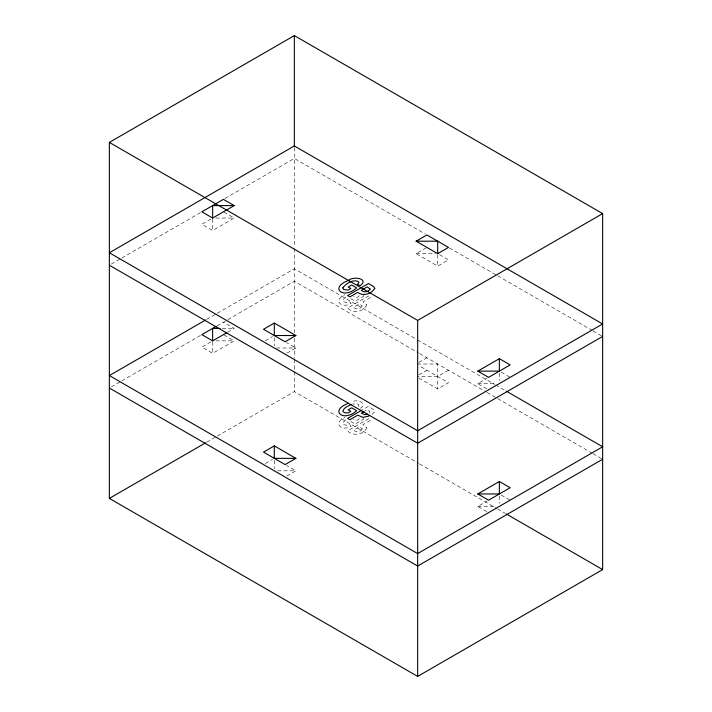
<?xml version="1.0" encoding="UTF-8"?>
<svg xmlns="http://www.w3.org/2000/svg" width="712" height="712" viewBox="0 0 712 712"><rect width="100%" height="100%" fill="white"/><g stroke="black" fill="none" stroke-linecap="round" stroke-linejoin="round"><path stroke-width="0.53" stroke-dasharray="3.56 2.67" d="M359.088 295.569L358.982 296.29L356.329 297.821L353.686 296.299M359.088 418.389L358.982 419.119L356.329 420.641L353.686 419.119M363.779 295.195L363.458 296.397L355.146 301.203L350.171 298.328M363.779 418.015L363.458 419.217L355.146 424.023L350.171 421.148M358.358 406.481L358.768 404.736L357.246 403.731L352.547 404.042M369.314 413.102L369.875 411.385L367.241 409.703L364.704 411.162M360.406 408.35C368.62 403.152 356.543 398.569 351.826 401.995M345.783 297.064L343.042 299.618L343.086 301.541L346.255 302.466L349.592 301.585L351.096 303.365C341.609 309.293 332.184 299.912 345.142 294.635M345.783 419.893L343.042 422.438L343.086 424.361L346.255 425.287L349.592 424.414L351.096 426.185C341.609 432.113 332.184 422.732 345.142 417.454M371.949 414.384L374.209 412.364L374.601 410.237L368.469 406.329L361.829 410.165M111.286 264.108L120.915 258.545M121.877 257.984L200.882 212.381M224.974 198.47L294.341 158.42L425.367 234.07M210.841 219.091L201.843 224.28L212.639 230.51L234.221 218.05L223.426 211.82M206.667 319.403L216.297 313.841M217.267 313.28L294.341 268.78L416.698 339.428M111.286 386.928L120.915 381.365M121.877 380.813L200.882 335.201M217.133 325.811L226.897 320.178M227.858 319.626L294.341 281.24L418.62 353.001M210.841 341.911L201.843 347.1L212.639 353.33L234.221 340.87L223.426 334.64M227.653 332.201L234.221 328.41L223.426 322.18M265.309 340.719L272.5 336.571M439.5 254.691L448.489 259.88L437.702 266.11L416.12 253.65L426.906 247.42M286.892 353.179L295.88 347.99L286.5 342.57M206.667 442.223L216.297 436.661M217.267 436.1L294.341 391.6L418.62 463.361M418.816 362.452L426.906 357.78M265.309 463.539L272.5 459.391M418.816 374.913L426.906 370.24M448.489 370.24L437.702 376.47L417.196 376.47M286.892 475.999L295.88 470.81L286.5 465.39M418.932 378.099L437.702 388.93L448.489 382.7L418.932 365.639M486.777 388.779L477.779 383.59L487.168 378.17M486.777 511.599L477.779 506.41L487.168 500.99M215.878 218.05L234.221 218.05M416.12 253.65L435.539 253.65M222.349 328.41L234.221 328.41M215.878 340.87L234.221 340.87M276.461 347.99L295.88 347.99M417.196 364.01L437.702 364.01L437.702 388.93M477.779 383.59L496.122 383.59M277.538 470.81L295.88 470.81M477.779 506.41L496.122 506.41M449.459 247.981L496.664 275.233M497.626 275.784L592.046 330.297M593.007 330.858L602.646 336.42M501.159 372.171L510.157 377.36M417.659 339.98L494.733 384.48M495.703 385.041L505.333 390.603M419.591 353.553L486.065 391.938M487.026 392.49L496.664 398.053M497.626 398.613L592.046 453.126M593.007 453.678L602.646 459.24M501.159 494.991L510.157 500.18M419.591 463.913L496.664 508.413M497.626 508.973L505.333 513.423M499.361 373.204L499.361 380.475M499.361 496.024L499.361 503.295M437.702 254.691L437.702 266.11M294.341 147.615L294.341 247.429M294.341 248.532L294.341 332.824M294.341 338.369L294.341 358.332M294.341 359.444L294.341 370.534M294.341 371.637L294.341 391.6M274.298 337.604L274.298 345.916M274.298 460.424L274.298 468.736M212.639 219.091L212.639 230.51M212.639 341.911L212.639 353.33M362.123 305.866L362.114 306.347C360.308 309.284 355.929 309.675 353.437 307.308L359.355 303.89L362.123 305.866M362.123 428.686L362.114 429.167C360.308 432.104 355.929 432.495 353.437 430.137L359.355 426.711L362.123 428.686M366.742 304.834C364.001 311.945 352.938 313.769 347.598 308.02L368.469 295.97L370.774 297.305L362.906 301.844L366.742 304.834M366.742 427.654C364.001 434.765 352.938 436.59 347.598 430.84L368.469 418.79L370.774 420.125L362.906 424.663L366.742 427.654"/><path stroke-width="1.07" d="M109.354 142.4L294.341 35.6L602.646 213.6L602.646 569.6L417.659 676.4L109.354 498.4L109.354 142.4L417.659 320.4L602.646 213.6M212.639 218.05L234.221 205.59L223.426 199.36L201.843 211.82L212.639 218.05L212.639 205.59L234.221 205.59M205.697 319.955L109.354 375.58L417.659 553.58L602.646 446.78L506.303 391.155M216.234 326.336L201.843 334.64L212.639 340.87L226.71 332.744M274.298 323.07L263.511 329.3L285.094 341.76L295.88 335.53L274.298 323.07L274.298 335.53L295.88 335.53M416.12 241.19L426.906 234.96L448.489 247.42L437.702 253.65L416.12 241.19L437.702 241.19L437.702 253.65M109.354 498.4L205.697 442.775M274.298 445.89L263.511 452.12L285.094 464.58L295.88 458.35L274.298 445.89L274.298 458.35L295.88 458.35M360.877 410.708L347.598 418.38L349.904 419.715L357.78 415.167L362.951 417.383L368.941 416.057M363.859 411.652L361.322 413.12L364.74 414.713L367.437 414.215M477.779 371.13L499.361 358.67L510.157 364.9L488.574 377.36L477.779 371.13L499.361 371.13L499.361 358.67M602.646 336.42L417.659 443.22L109.354 265.22M477.779 493.95L499.361 481.49L510.157 487.72L488.574 500.18L477.779 493.95L499.361 493.95L499.361 481.49M602.646 459.24L417.659 566.04L109.354 388.04M348.542 403.241C328.802 410.45 343.371 422.795 356.659 410.69L351.683 407.816L348.168 409.845L350.811 411.376L348.159 412.898L344.528 412.711L342.81 411.331C343.513 407.593 348.123 406.232 351.078 404.567M220.195 328.41L212.639 328.41L212.639 340.87M506.303 513.975L602.646 569.6M417.659 320.4L417.659 676.4M294.341 35.6L294.341 146.503M342.837 287.853L343.673 289.544L348.159 290.078L350.811 288.547L348.168 287.025L351.683 284.996L356.659 287.87C343.371 299.975 328.802 287.63 348.542 280.421C352.903 275.962 369.457 278.49 360.406 285.53L357.335 284.658L358.848 282.735L358.768 281.916C353.535 278.632 345.996 283.465 342.837 287.853M370.071 289.045C368.594 292.267 363.823 292.685 361.322 290.3L367.241 286.883L370.071 289.045M374.761 288.369C371.62 293.798 363.004 296.735 357.78 292.347L349.904 296.886L347.598 295.56L368.469 283.51L373.836 286.696L374.761 288.369M294.341 145.96L109.354 252.76L417.659 430.76L602.646 323.96L294.341 145.96"/></g></svg>
